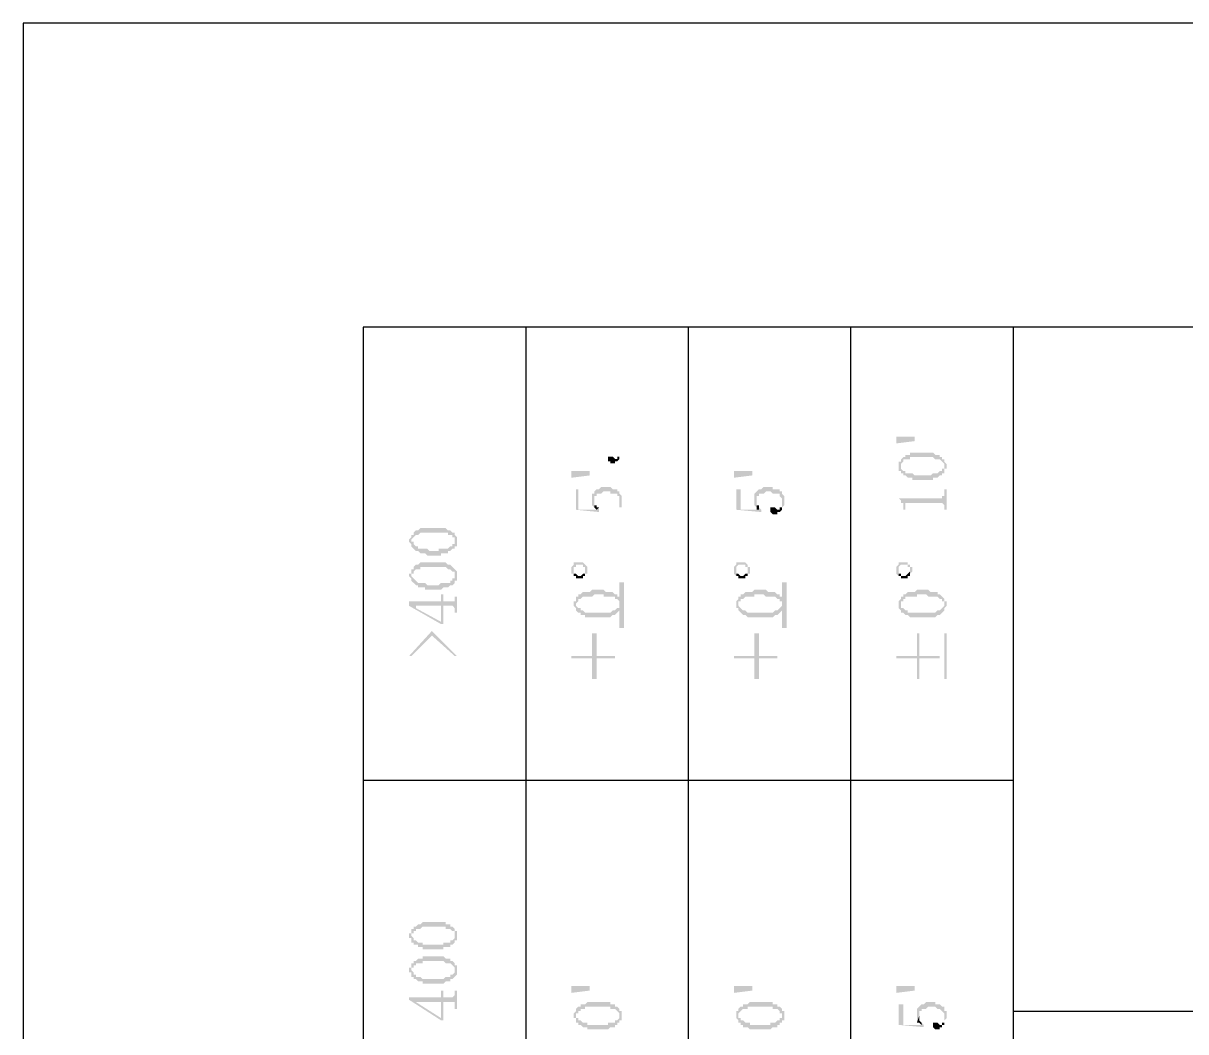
# Model space of a CAD drawing. Header units: inches. Extents: x 3613 to 8393, y -2205 to -794.
# Drawn here: x 3613.22 to 3636.15, y -1588.05 to -1568.14 of the extents above; entities that cross this region are included whole.
import ezdxf

# ---------------------------------------------------------------- set-up
doc = ezdxf.new("R2010")
doc.units = ezdxf.units.IN
doc.header["$MEASUREMENT"] = 0

msp = doc.modelspace()

# ---------------------------------------------------------------- hatches: boundary and pattern name
at = {"transparency": 33554559}
for points in [[(3630.443, -1576.301), (3630.804, -1576.301), (3630.804, -1576.391), (3630.443, -1576.436)], [(3624.757, -1576.741), (3624.757, -1576.787), (3624.802, -1576.787), (3624.802, -1576.832), (3624.892, -1576.832), (3624.892, -1576.787), (3624.937, -1576.787), (3624.982, -1576.741), (3624.982, -1576.561), (3624.982, -1576.651), (3624.982, -1576.696), (3624.937, -1576.696), (3624.937, -1576.741), (3624.892, -1576.741), (3624.847, -1576.696), (3624.757, -1576.696)], [(3630.489, -1576.887), (3630.489, -1576.933), (3630.489, -1576.978), (3630.534, -1576.978), (3630.534, -1577.023), (3630.534, -1576.887), (3630.534, -1576.842), (3630.534, -1576.842), (3630.579, -1576.797), (3630.579, -1576.752), (3630.714, -1576.752), (3630.714, -1576.707), (3631.166, -1576.707), (3631.211, -1576.752), (3631.301, -1576.752), (3631.346, -1576.797), (3631.346, -1576.797), (3631.391, -1576.842), (3631.391, -1576.887), (3631.391, -1576.752), (3631.346, -1576.752), (3631.346, -1576.707), (3631.301, -1576.707), (3631.301, -1576.662), (3631.211, -1576.662), (3631.166, -1576.617), (3630.714, -1576.617), (3630.714, -1576.662), (3630.624, -1576.662), (3630.624, -1576.707), (3630.579, -1576.707), (3630.534, -1576.752), (3630.534, -1576.797), (3630.489, -1576.797), (3630.489, -1576.842), (3630.489, -1576.842)], [(3630.534, -1577.023), (3630.579, -1577.023), (3630.579, -1577.068), (3630.624, -1577.068), (3630.669, -1577.113), (3630.759, -1577.113), (3630.759, -1577.158), (3631.166, -1577.158), (3631.166, -1577.113), (3631.256, -1577.113), (3631.301, -1577.068), (3631.346, -1577.068), (3631.346, -1577.023), (3631.391, -1577.023), (3631.391, -1576.978), (3631.391, -1576.933), (3631.436, -1576.933), (3631.436, -1576.887), (3631.436, -1576.842), (3631.436, -1576.842), (3631.391, -1576.797), (3631.391, -1576.752), (3631.391, -1576.887), (3631.391, -1576.933), (3631.346, -1576.933), (3631.346, -1576.978), (3631.301, -1576.978), (3631.256, -1577.023), (3631.166, -1577.023), (3631.12, -1577.068), (3630.804, -1577.068), (3630.759, -1577.023), (3630.624, -1577.023), (3630.624, -1576.978), (3630.579, -1576.978), (3630.534, -1576.933), (3630.534, -1576.887), (3630.534, -1576.887)], [(3624.035, -1576.978), (3624.396, -1576.978), (3624.396, -1577.068), (3624.035, -1577.113)], [(3627.239, -1576.978), (3627.6, -1576.978), (3627.6, -1577.068), (3627.239, -1577.113)], [(3624.125, -1577.339), (3624.125, -1577.745), (3624.576, -1577.79), (3624.576, -1577.745), (3624.576, -1577.7), (3624.531, -1577.745), (3624.17, -1577.745), (3624.17, -1577.339)], [(3624.441, -1577.519), (3624.441, -1577.61), (3624.441, -1577.655), (3624.441, -1577.655), (3624.486, -1577.7), (3624.486, -1577.564), (3624.486, -1577.474), (3624.531, -1577.474), (3624.531, -1577.429), (3624.621, -1577.429), (3624.667, -1577.384), (3624.802, -1577.384), (3624.802, -1577.429), (3624.937, -1577.429), (3624.937, -1577.474), (3624.982, -1577.474), (3624.982, -1577.519), (3624.982, -1577.564), (3624.982, -1577.7), (3625.028, -1577.7), (3625.028, -1577.655), (3625.028, -1577.564), (3625.028, -1577.519), (3625.028, -1577.474), (3624.982, -1577.429), (3624.982, -1577.384), (3624.937, -1577.384), (3624.937, -1577.339), (3624.847, -1577.339), (3624.802, -1577.294), (3624.621, -1577.294), (3624.576, -1577.339), (3624.531, -1577.339), (3624.486, -1577.384), (3624.486, -1577.429), (3624.441, -1577.429), (3624.441, -1577.474)], [(3627.284, -1577.339), (3627.284, -1577.745), (3627.781, -1577.79), (3627.781, -1577.745), (3627.781, -1577.745), (3627.735, -1577.7), (3627.735, -1577.745), (3627.374, -1577.745), (3627.374, -1577.339)], [(3627.645, -1577.519), (3627.645, -1577.61), (3627.645, -1577.655), (3627.645, -1577.655), (3627.69, -1577.7), (3627.69, -1577.564), (3627.69, -1577.474), (3627.735, -1577.474), (3627.735, -1577.429), (3627.826, -1577.429), (3627.871, -1577.384), (3627.961, -1577.384), (3628.006, -1577.429), (3628.142, -1577.429), (3628.142, -1577.474), (3628.142, -1577.474), (3628.187, -1577.519), (3628.187, -1577.564), (3628.187, -1577.7), (3628.187, -1577.7), (3628.232, -1577.655), (3628.232, -1577.564), (3628.232, -1577.519), (3628.232, -1577.474), (3628.187, -1577.429), (3628.187, -1577.384), (3628.142, -1577.384), (3628.142, -1577.339), (3628.006, -1577.339), (3628.006, -1577.294), (3627.826, -1577.294), (3627.781, -1577.339), (3627.735, -1577.339), (3627.69, -1577.384), (3627.69, -1577.384), (3627.645, -1577.429), (3627.645, -1577.474)], [(3630.489, -1577.519), (3630.489, -1577.519), (3630.534, -1577.564), (3630.534, -1577.61), (3630.579, -1577.61), (3630.579, -1577.655), (3630.579, -1577.745), (3630.624, -1577.745), (3630.624, -1577.655), (3630.624, -1577.61), (3631.346, -1577.61), (3631.391, -1577.655), (3631.391, -1577.745), (3631.436, -1577.745), (3631.436, -1577.339), (3631.391, -1577.339), (3631.391, -1577.429), (3631.391, -1577.474), (3631.346, -1577.474), (3631.346, -1577.519), (3631.301, -1577.519)], [(3624.486, -1577.7), (3624.486, -1577.7), (3624.531, -1577.745), (3624.531, -1577.745), (3624.576, -1577.7), (3624.531, -1577.7), (3624.531, -1577.655), (3624.486, -1577.655), (3624.486, -1577.61), (3624.486, -1577.564)], [(3627.69, -1577.7), (3627.69, -1577.745), (3627.735, -1577.745), (3627.735, -1577.7), (3627.735, -1577.655), (3627.69, -1577.655), (3627.69, -1577.61), (3627.69, -1577.564)], [(3627.961, -1577.745), (3627.961, -1577.79), (3627.961, -1577.79), (3628.006, -1577.835), (3628.097, -1577.835), (3628.097, -1577.79), (3628.142, -1577.79), (3628.187, -1577.745), (3628.187, -1577.564), (3628.187, -1577.655), (3628.187, -1577.7), (3628.142, -1577.7), (3628.142, -1577.745), (3628.097, -1577.745), (3628.051, -1577.7), (3627.961, -1577.7)], [(3620.83, -1578.377), (3620.83, -1578.377), (3620.875, -1578.422), (3620.875, -1578.467), (3620.875, -1578.332), (3620.875, -1578.332), (3620.921, -1578.287), (3620.921, -1578.287), (3620.966, -1578.241), (3621.011, -1578.241), (3621.056, -1578.196), (3621.598, -1578.196), (3621.598, -1578.241), (3621.688, -1578.241), (3621.688, -1578.287), (3621.733, -1578.287), (3621.733, -1578.332), (3621.733, -1578.377), (3621.733, -1578.196), (3621.688, -1578.196), (3621.643, -1578.151), (3621.598, -1578.151), (3621.552, -1578.106), (3621.056, -1578.106), (3621.011, -1578.151), (3620.966, -1578.151), (3620.921, -1578.196), (3620.921, -1578.241), (3620.875, -1578.241), (3620.875, -1578.287), (3620.875, -1578.287), (3620.83, -1578.332)], [(3620.875, -1578.467), (3620.921, -1578.512), (3620.921, -1578.512), (3620.966, -1578.557), (3621.011, -1578.557), (3621.056, -1578.602), (3621.146, -1578.602), (3621.191, -1578.648), (3621.462, -1578.648), (3621.462, -1578.602), (3621.598, -1578.602), (3621.598, -1578.557), (3621.643, -1578.557), (3621.688, -1578.512), (3621.733, -1578.512), (3621.733, -1578.467), (3621.778, -1578.467), (3621.778, -1578.422), (3621.778, -1578.377), (3621.778, -1578.332), (3621.778, -1578.287), (3621.778, -1578.287), (3621.733, -1578.241), (3621.733, -1578.377), (3621.733, -1578.422), (3621.688, -1578.422), (3621.688, -1578.467), (3621.643, -1578.467), (3621.598, -1578.512), (3621.417, -1578.512), (3621.417, -1578.557), (3621.236, -1578.557), (3621.191, -1578.512), (3621.011, -1578.512), (3621.011, -1578.467), (3620.966, -1578.467), (3620.921, -1578.422), (3620.921, -1578.377), (3620.875, -1578.377)], [(3620.83, -1579.054), (3620.83, -1579.054), (3620.875, -1579.099), (3620.875, -1579.144), (3620.875, -1579.054), (3620.875, -1579.009), (3620.921, -1579.009), (3620.921, -1578.964), (3620.921, -1578.964), (3620.966, -1578.918), (3621.056, -1578.918), (3621.056, -1578.873), (3621.552, -1578.873), (3621.598, -1578.918), (3621.643, -1578.918), (3621.688, -1578.964), (3621.733, -1578.964), (3621.733, -1579.009), (3621.733, -1579.054), (3621.733, -1578.918), (3621.733, -1578.918), (3621.688, -1578.873), (3621.688, -1578.873), (3621.643, -1578.828), (3621.598, -1578.828), (3621.552, -1578.783), (3621.056, -1578.783), (3621.011, -1578.828), (3620.966, -1578.828), (3620.921, -1578.873), (3620.921, -1578.918), (3620.875, -1578.918), (3620.875, -1578.964), (3620.875, -1579.009), (3620.83, -1579.009)], [(3624.035, -1578.918), (3624.035, -1578.964), (3624.035, -1579.009), (3624.08, -1579.009), (3624.08, -1579.054), (3624.08, -1578.918), (3624.08, -1578.873), (3624.125, -1578.873), (3624.125, -1578.828), (3624.26, -1578.828), (3624.26, -1578.873), (3624.305, -1578.873), (3624.305, -1579.054), (3624.305, -1579.009), (3624.351, -1579.009), (3624.351, -1578.964), (3624.351, -1578.918), (3624.351, -1578.873), (3624.351, -1578.873), (3624.305, -1578.828), (3624.305, -1578.828), (3624.26, -1578.783), (3624.08, -1578.783), (3624.08, -1578.828), (3624.08, -1578.828), (3624.035, -1578.873), (3624.035, -1578.873)], [(3627.239, -1578.918), (3627.239, -1578.964), (3627.239, -1579.009), (3627.239, -1579.009), (3627.284, -1579.054), (3627.284, -1578.918), (3627.284, -1578.873), (3627.284, -1578.873), (3627.329, -1578.828), (3627.465, -1578.828), (3627.465, -1578.873), (3627.51, -1578.873), (3627.51, -1579.054), (3627.51, -1579.009), (3627.555, -1579.009), (3627.555, -1578.964), (3627.555, -1578.918), (3627.555, -1578.873), (3627.51, -1578.873), (3627.51, -1578.828), (3627.51, -1578.828), (3627.465, -1578.783), (3627.284, -1578.783), (3627.284, -1578.828), (3627.284, -1578.828), (3627.239, -1578.873), (3627.239, -1578.873)], [(3630.443, -1578.918), (3630.443, -1578.964), (3630.443, -1579.009), (3630.443, -1579.009), (3630.489, -1579.054), (3630.489, -1578.918), (3630.489, -1578.873), (3630.489, -1578.873), (3630.534, -1578.828), (3630.669, -1578.828), (3630.669, -1578.873), (3630.714, -1578.873), (3630.714, -1579.054), (3630.714, -1579.009), (3630.714, -1579.009), (3630.759, -1578.964), (3630.759, -1578.918), (3630.759, -1578.873), (3630.714, -1578.873), (3630.714, -1578.828), (3630.669, -1578.828), (3630.669, -1578.783), (3630.489, -1578.783), (3630.489, -1578.828), (3630.489, -1578.828), (3630.443, -1578.873), (3630.443, -1578.873)], [(3620.875, -1579.144), (3620.921, -1579.189), (3620.921, -1579.189), (3620.966, -1579.234), (3621.011, -1579.234), (3621.011, -1579.279), (3621.146, -1579.279), (3621.146, -1579.325), (3621.462, -1579.325), (3621.507, -1579.279), (3621.598, -1579.279), (3621.643, -1579.234), (3621.688, -1579.234), (3621.733, -1579.189), (3621.733, -1579.144), (3621.778, -1579.144), (3621.778, -1579.099), (3621.778, -1579.054), (3621.778, -1579.009), (3621.778, -1578.964), (3621.778, -1578.964), (3621.733, -1578.918), (3621.733, -1579.054), (3621.733, -1579.099), (3621.688, -1579.099), (3621.688, -1579.144), (3621.643, -1579.144), (3621.643, -1579.189), (3621.462, -1579.189), (3621.417, -1579.234), (3621.191, -1579.234), (3621.146, -1579.189), (3621.011, -1579.189), (3620.966, -1579.144), (3620.966, -1579.144), (3620.921, -1579.099), (3620.921, -1579.099), (3620.875, -1579.054), (3620.875, -1579.054)], [(3624.08, -1579.054), (3624.125, -1579.054), (3624.125, -1579.099), (3624.26, -1579.099), (3624.26, -1579.054), (3624.305, -1579.054), (3624.305, -1578.918), (3624.305, -1578.964), (3624.305, -1579.009), (3624.26, -1579.009), (3624.215, -1579.054), (3624.17, -1579.054), (3624.125, -1579.009), (3624.08, -1579.009), (3624.08, -1578.918), (3624.08, -1578.918)], [(3627.284, -1579.054), (3627.329, -1579.054), (3627.329, -1579.099), (3627.465, -1579.099), (3627.465, -1579.054), (3627.51, -1579.054), (3627.51, -1578.918), (3627.51, -1578.964), (3627.51, -1579.009), (3627.465, -1579.009), (3627.42, -1579.054), (3627.374, -1579.054), (3627.329, -1579.009), (3627.284, -1579.009), (3627.284, -1578.918), (3627.284, -1578.918)], [(3630.489, -1579.054), (3630.534, -1579.054), (3630.534, -1579.099), (3630.669, -1579.099), (3630.669, -1579.054), (3630.714, -1579.054), (3630.714, -1578.918), (3630.714, -1578.964), (3630.714, -1578.964), (3630.669, -1579.009), (3630.669, -1579.009), (3630.624, -1579.054), (3630.534, -1579.054), (3630.534, -1579.009), (3630.489, -1579.009), (3630.489, -1578.918), (3630.489, -1578.918)], [(3625.073, -1580.081), (3625.073, -1579.179), (3624.982, -1579.179), (3624.982, -1580.081)], [(3628.277, -1580.081), (3628.277, -1579.179), (3628.187, -1579.179), (3628.187, -1580.081)], [(3620.83, -1579.55), (3620.83, -1579.64), (3621.462, -1580.002), (3621.507, -1580.002), (3621.507, -1579.64), (3621.688, -1579.64), (3621.733, -1579.686), (3621.733, -1579.776), (3621.778, -1579.776), (3621.778, -1579.46), (3621.733, -1579.46), (3621.733, -1579.505), (3621.733, -1579.55), (3621.507, -1579.55), (3621.507, -1579.415), (3621.462, -1579.415), (3621.462, -1579.956), (3620.966, -1579.686), (3620.966, -1579.64)], [(3624.08, -1579.595), (3624.08, -1579.64), (3624.08, -1579.64), (3624.125, -1579.686), (3624.125, -1579.731), (3624.125, -1579.595), (3624.125, -1579.595), (3624.17, -1579.55), (3624.17, -1579.505), (3624.215, -1579.505), (3624.26, -1579.46), (3624.441, -1579.46), (3624.486, -1579.415), (3624.667, -1579.415), (3624.667, -1579.46), (3624.892, -1579.46), (3624.892, -1579.505), (3624.937, -1579.505), (3624.982, -1579.55), (3624.982, -1579.595), (3624.982, -1579.46), (3624.937, -1579.46), (3624.937, -1579.415), (3624.892, -1579.415), (3624.847, -1579.37), (3624.712, -1579.37), (3624.667, -1579.325), (3624.441, -1579.325), (3624.396, -1579.37), (3624.26, -1579.37), (3624.215, -1579.415), (3624.17, -1579.415), (3624.17, -1579.46), (3624.125, -1579.46), (3624.125, -1579.505), (3624.125, -1579.55), (3624.08, -1579.55)], [(3624.125, -1579.731), (3624.17, -1579.776), (3624.215, -1579.776), (3624.215, -1579.821), (3624.305, -1579.821), (3624.305, -1579.866), (3624.802, -1579.866), (3624.847, -1579.821), (3624.892, -1579.821), (3624.937, -1579.776), (3624.937, -1579.776), (3624.982, -1579.731), (3624.982, -1579.686), (3625.028, -1579.686), (3625.028, -1579.64), (3625.028, -1579.595), (3625.028, -1579.55), (3625.028, -1579.55), (3624.982, -1579.505), (3624.982, -1579.64), (3624.982, -1579.686), (3624.937, -1579.686), (3624.892, -1579.731), (3624.847, -1579.731), (3624.802, -1579.776), (3624.305, -1579.776), (3624.26, -1579.731), (3624.215, -1579.731), (3624.215, -1579.686), (3624.17, -1579.686), (3624.125, -1579.64), (3624.125, -1579.595)], [(3627.284, -1579.595), (3627.284, -1579.64), (3627.284, -1579.686), (3627.329, -1579.686), (3627.329, -1579.731), (3627.329, -1579.595), (3627.329, -1579.55), (3627.374, -1579.55), (3627.374, -1579.505), (3627.42, -1579.505), (3627.465, -1579.46), (3627.645, -1579.46), (3627.645, -1579.415), (3627.826, -1579.415), (3627.871, -1579.46), (3628.051, -1579.46), (3628.097, -1579.505), (3628.142, -1579.505), (3628.142, -1579.55), (3628.187, -1579.55), (3628.187, -1579.595), (3628.187, -1579.46), (3628.142, -1579.46), (3628.142, -1579.415), (3628.097, -1579.415), (3628.051, -1579.37), (3627.916, -1579.37), (3627.871, -1579.325), (3627.645, -1579.325), (3627.6, -1579.37), (3627.465, -1579.37), (3627.42, -1579.415), (3627.374, -1579.415), (3627.374, -1579.46), (3627.329, -1579.46), (3627.329, -1579.505), (3627.329, -1579.505), (3627.284, -1579.55)], [(3627.329, -1579.731), (3627.374, -1579.776), (3627.374, -1579.776), (3627.42, -1579.821), (3627.465, -1579.821), (3627.51, -1579.866), (3628.006, -1579.866), (3628.051, -1579.821), (3628.097, -1579.821), (3628.142, -1579.776), (3628.142, -1579.776), (3628.187, -1579.731), (3628.187, -1579.686), (3628.232, -1579.686), (3628.232, -1579.64), (3628.232, -1579.595), (3628.232, -1579.55), (3628.232, -1579.55), (3628.187, -1579.505), (3628.187, -1579.64), (3628.187, -1579.64), (3628.142, -1579.686), (3628.142, -1579.686), (3628.097, -1579.731), (3628.051, -1579.731), (3628.006, -1579.776), (3627.51, -1579.776), (3627.465, -1579.731), (3627.42, -1579.731), (3627.374, -1579.686), (3627.374, -1579.686), (3627.329, -1579.64), (3627.329, -1579.595)], [(3630.489, -1579.595), (3630.489, -1579.64), (3630.489, -1579.686), (3630.489, -1579.686), (3630.534, -1579.731), (3630.534, -1579.595), (3630.534, -1579.55), (3630.579, -1579.55), (3630.579, -1579.505), (3630.624, -1579.505), (3630.624, -1579.46), (3630.85, -1579.46), (3630.85, -1579.415), (3631.03, -1579.415), (3631.075, -1579.46), (3631.256, -1579.46), (3631.301, -1579.505), (3631.346, -1579.505), (3631.346, -1579.55), (3631.391, -1579.55), (3631.391, -1579.595), (3631.391, -1579.505), (3631.346, -1579.46), (3631.346, -1579.46), (3631.301, -1579.415), (3631.256, -1579.415), (3631.256, -1579.37), (3631.12, -1579.37), (3631.075, -1579.325), (3630.85, -1579.325), (3630.804, -1579.37), (3630.669, -1579.37), (3630.624, -1579.415), (3630.579, -1579.415), (3630.579, -1579.46), (3630.534, -1579.46), (3630.534, -1579.505), (3630.534, -1579.505), (3630.489, -1579.55)], [(3630.534, -1579.731), (3630.534, -1579.776), (3630.579, -1579.776), (3630.624, -1579.821), (3630.669, -1579.821), (3630.714, -1579.866), (3631.211, -1579.866), (3631.256, -1579.821), (3631.301, -1579.821), (3631.346, -1579.776), (3631.346, -1579.776), (3631.391, -1579.731), (3631.391, -1579.686), (3631.391, -1579.686), (3631.436, -1579.64), (3631.436, -1579.595), (3631.436, -1579.55), (3631.391, -1579.55), (3631.391, -1579.505), (3631.391, -1579.64), (3631.391, -1579.64), (3631.346, -1579.686), (3631.346, -1579.686), (3631.301, -1579.731), (3631.256, -1579.731), (3631.211, -1579.776), (3630.669, -1579.776), (3630.669, -1579.731), (3630.624, -1579.731), (3630.579, -1579.686), (3630.534, -1579.686), (3630.534, -1579.64), (3630.534, -1579.595)], [(3620.83, -1579.55), (3620.966, -1579.64), (3621.462, -1579.64), (3621.462, -1579.956), (3621.462, -1579.55)], [(3620.83, -1580.633), (3620.875, -1580.633), (3621.282, -1580.227), (3621.733, -1580.633), (3621.778, -1580.633), (3621.282, -1580.137)], [(3624.035, -1580.633), (3624.035, -1580.679), (3624.441, -1580.679), (3624.441, -1581.085), (3624.531, -1581.085), (3624.531, -1580.679), (3624.892, -1580.679), (3624.892, -1580.633), (3624.531, -1580.633), (3624.531, -1580.182), (3624.441, -1580.182), (3624.441, -1580.633)], [(3627.239, -1580.633), (3627.239, -1580.679), (3627.645, -1580.679), (3627.645, -1581.085), (3627.735, -1581.085), (3627.735, -1580.679), (3628.097, -1580.679), (3628.097, -1580.633), (3627.735, -1580.633), (3627.735, -1580.182), (3627.645, -1580.182), (3627.645, -1580.633)], [(3630.443, -1580.633), (3630.443, -1580.679), (3630.85, -1580.679), (3630.85, -1581.085), (3630.895, -1581.085), (3630.895, -1580.679), (3631.301, -1580.679), (3631.301, -1580.633), (3630.895, -1580.633), (3630.895, -1580.182), (3630.85, -1580.182), (3630.85, -1580.633)], [(3631.436, -1581.085), (3631.436, -1580.182), (3631.391, -1580.182), (3631.391, -1581.085)], [(3620.83, -1586.151), (3620.83, -1586.196), (3620.875, -1586.196), (3620.875, -1586.241), (3620.875, -1586.286), (3620.875, -1586.151), (3620.875, -1586.106), (3620.921, -1586.106), (3620.921, -1586.061), (3620.966, -1586.061), (3620.966, -1586.016), (3621.056, -1586.016), (3621.101, -1585.97), (3621.552, -1585.97), (3621.552, -1586.016), (3621.643, -1586.016), (3621.688, -1586.061), (3621.733, -1586.061), (3621.733, -1586.106), (3621.733, -1586.151), (3621.733, -1586.016), (3621.733, -1586.016), (3621.688, -1585.97), (3621.643, -1585.97), (3621.643, -1585.925), (3621.552, -1585.925), (3621.552, -1585.88), (3621.101, -1585.88), (3621.056, -1585.925), (3621.011, -1585.925), (3620.966, -1585.97), (3620.921, -1585.97), (3620.921, -1586.016), (3620.875, -1586.016), (3620.875, -1586.061), (3620.875, -1586.106), (3620.83, -1586.106)], [(3620.875, -1586.286), (3620.921, -1586.286), (3620.921, -1586.331), (3621.011, -1586.331), (3621.011, -1586.377), (3621.101, -1586.377), (3621.101, -1586.422), (3621.507, -1586.422), (3621.507, -1586.377), (3621.643, -1586.377), (3621.643, -1586.331), (3621.688, -1586.331), (3621.733, -1586.286), (3621.733, -1586.241), (3621.778, -1586.241), (3621.778, -1586.196), (3621.778, -1586.151), (3621.778, -1586.106), (3621.778, -1586.061), (3621.733, -1586.061), (3621.733, -1586.016), (3621.733, -1586.151), (3621.733, -1586.196), (3621.733, -1586.196), (3621.688, -1586.241), (3621.643, -1586.241), (3621.643, -1586.286), (3621.507, -1586.286), (3621.507, -1586.331), (3621.101, -1586.331), (3621.101, -1586.286), (3621.011, -1586.286), (3620.966, -1586.241), (3620.921, -1586.241), (3620.921, -1586.196), (3620.921, -1586.196), (3620.875, -1586.151), (3620.875, -1586.151)], [(3620.83, -1586.828), (3620.83, -1586.873), (3620.875, -1586.873), (3620.875, -1586.918), (3620.875, -1586.963), (3620.875, -1586.828), (3620.875, -1586.783), (3620.921, -1586.783), (3620.921, -1586.738), (3620.966, -1586.738), (3620.966, -1586.693), (3621.101, -1586.693), (3621.101, -1586.647), (3621.507, -1586.647), (3621.552, -1586.693), (3621.643, -1586.693), (3621.688, -1586.738), (3621.688, -1586.738), (3621.733, -1586.783), (3621.733, -1586.828), (3621.733, -1586.693), (3621.733, -1586.693), (3621.688, -1586.647), (3621.643, -1586.647), (3621.643, -1586.602), (3621.552, -1586.602), (3621.507, -1586.557), (3621.101, -1586.557), (3621.101, -1586.602), (3621.011, -1586.602), (3620.966, -1586.647), (3620.921, -1586.647), (3620.921, -1586.693), (3620.875, -1586.693), (3620.875, -1586.738), (3620.875, -1586.783), (3620.83, -1586.783)], [(3620.875, -1586.963), (3620.921, -1586.963), (3620.921, -1587.008), (3620.966, -1587.008), (3621.011, -1587.054), (3621.101, -1587.054), (3621.101, -1587.099), (3621.507, -1587.099), (3621.552, -1587.054), (3621.643, -1587.054), (3621.643, -1587.008), (3621.688, -1587.008), (3621.733, -1586.963), (3621.733, -1586.963), (3621.778, -1586.918), (3621.778, -1586.873), (3621.778, -1586.828), (3621.778, -1586.783), (3621.778, -1586.738), (3621.733, -1586.738), (3621.733, -1586.693), (3621.733, -1586.828), (3621.733, -1586.873), (3621.733, -1586.873), (3621.688, -1586.918), (3621.643, -1586.918), (3621.643, -1586.963), (3621.552, -1586.963), (3621.507, -1587.008), (3621.101, -1587.008), (3621.056, -1586.963), (3620.966, -1586.963), (3620.966, -1586.918), (3620.921, -1586.918), (3620.921, -1586.873), (3620.921, -1586.873), (3620.875, -1586.828), (3620.875, -1586.828)], [(3620.83, -1587.37), (3620.83, -1587.415), (3621.462, -1587.821), (3621.507, -1587.821), (3621.507, -1587.46), (3621.733, -1587.46), (3621.733, -1587.505), (3621.733, -1587.595), (3621.778, -1587.595), (3621.778, -1587.234), (3621.733, -1587.234), (3621.733, -1587.279), (3621.733, -1587.324), (3621.733, -1587.324), (3621.688, -1587.37), (3621.507, -1587.37), (3621.507, -1587.234), (3621.462, -1587.234), (3621.462, -1587.776), (3620.966, -1587.46), (3620.966, -1587.46)], [(3624.035, -1587.144), (3624.396, -1587.144), (3624.396, -1587.234), (3624.035, -1587.279)], [(3627.239, -1587.144), (3627.6, -1587.144), (3627.6, -1587.234), (3627.239, -1587.279)], [(3630.443, -1587.144), (3630.804, -1587.144), (3630.804, -1587.234), (3630.443, -1587.279)], [(3620.83, -1587.37), (3620.966, -1587.46), (3621.462, -1587.46), (3621.462, -1587.776), (3621.462, -1587.37)], [(3624.08, -1587.731), (3624.08, -1587.776), (3624.125, -1587.776), (3624.125, -1587.821), (3624.125, -1587.866), (3624.125, -1587.731), (3624.125, -1587.685), (3624.17, -1587.685), (3624.17, -1587.64), (3624.215, -1587.64), (3624.215, -1587.595), (3624.305, -1587.595), (3624.305, -1587.55), (3624.802, -1587.55), (3624.802, -1587.595), (3624.892, -1587.595), (3624.937, -1587.64), (3624.937, -1587.64), (3624.982, -1587.685), (3624.982, -1587.731), (3624.982, -1587.595), (3624.982, -1587.595), (3624.937, -1587.55), (3624.892, -1587.55), (3624.892, -1587.505), (3624.802, -1587.505), (3624.802, -1587.46), (3624.351, -1587.46), (3624.305, -1587.505), (3624.215, -1587.505), (3624.215, -1587.55), (3624.17, -1587.55), (3624.125, -1587.595), (3624.125, -1587.64), (3624.125, -1587.64), (3624.08, -1587.685), (3624.08, -1587.685)], [(3627.284, -1587.731), (3627.284, -1587.776), (3627.284, -1587.776), (3627.329, -1587.821), (3627.329, -1587.866), (3627.329, -1587.731), (3627.329, -1587.685), (3627.329, -1587.685), (3627.374, -1587.64), (3627.374, -1587.64), (3627.42, -1587.595), (3627.51, -1587.595), (3627.51, -1587.55), (3628.006, -1587.55), (3628.006, -1587.595), (3628.097, -1587.595), (3628.142, -1587.64), (3628.142, -1587.685), (3628.187, -1587.685), (3628.187, -1587.731), (3628.187, -1587.595), (3628.187, -1587.595), (3628.142, -1587.55), (3628.097, -1587.55), (3628.097, -1587.505), (3628.006, -1587.505), (3628.006, -1587.46), (3627.555, -1587.46), (3627.51, -1587.505), (3627.42, -1587.505), (3627.42, -1587.55), (3627.374, -1587.55), (3627.329, -1587.595), (3627.329, -1587.64), (3627.284, -1587.64), (3627.284, -1587.685), (3627.284, -1587.685)], [(3630.489, -1587.505), (3630.489, -1587.911), (3630.985, -1587.956), (3630.985, -1587.911), (3630.985, -1587.911), (3630.94, -1587.866), (3630.94, -1587.911), (3630.579, -1587.911), (3630.579, -1587.505)], [(3630.85, -1587.685), (3630.85, -1587.731), (3630.85, -1587.821), (3630.85, -1587.866), (3630.895, -1587.731), (3630.895, -1587.64), (3630.94, -1587.64), (3630.94, -1587.595), (3631.03, -1587.595), (3631.075, -1587.55), (3631.211, -1587.55), (3631.256, -1587.595), (3631.301, -1587.595), (3631.346, -1587.64), (3631.346, -1587.64), (3631.391, -1587.685), (3631.391, -1587.731), (3631.391, -1587.866), (3631.391, -1587.821), (3631.436, -1587.776), (3631.436, -1587.731), (3631.436, -1587.64), (3631.391, -1587.64), (3631.391, -1587.595), (3631.391, -1587.55), (3631.346, -1587.55), (3631.301, -1587.505), (3631.211, -1587.505), (3631.211, -1587.46), (3631.03, -1587.46), (3630.985, -1587.505), (3630.94, -1587.505), (3630.895, -1587.55), (3630.895, -1587.55), (3630.85, -1587.595), (3630.85, -1587.64)], [(3624.125, -1587.866), (3624.17, -1587.866), (3624.17, -1587.911), (3624.215, -1587.911), (3624.26, -1587.956), (3624.351, -1587.956), (3624.351, -1588.001), (3624.757, -1588.001), (3624.802, -1587.956), (3624.892, -1587.956), (3624.892, -1587.911), (3624.937, -1587.911), (3624.937, -1587.866), (3624.982, -1587.866), (3624.982, -1587.821), (3625.028, -1587.821), (3625.028, -1587.731), (3625.028, -1587.685), (3625.028, -1587.64), (3624.982, -1587.64), (3624.982, -1587.595), (3624.982, -1587.731), (3624.982, -1587.776), (3624.982, -1587.776), (3624.937, -1587.821), (3624.892, -1587.821), (3624.892, -1587.866), (3624.757, -1587.866), (3624.757, -1587.911), (3624.351, -1587.911), (3624.351, -1587.866), (3624.26, -1587.866), (3624.215, -1587.821), (3624.17, -1587.821), (3624.17, -1587.776), (3624.125, -1587.776), (3624.125, -1587.731), (3624.125, -1587.731)], [(3627.329, -1587.866), (3627.374, -1587.866), (3627.374, -1587.911), (3627.42, -1587.911), (3627.42, -1587.956), (3627.51, -1587.956), (3627.555, -1588.001), (3627.961, -1588.001), (3628.006, -1587.956), (3628.097, -1587.956), (3628.097, -1587.911), (3628.142, -1587.911), (3628.142, -1587.866), (3628.187, -1587.866), (3628.187, -1587.821), (3628.232, -1587.821), (3628.232, -1587.731), (3628.232, -1587.685), (3628.232, -1587.64), (3628.187, -1587.64), (3628.187, -1587.595), (3628.187, -1587.731), (3628.187, -1587.776), (3628.142, -1587.776), (3628.142, -1587.821), (3628.097, -1587.821), (3628.051, -1587.866), (3627.961, -1587.866), (3627.961, -1587.911), (3627.555, -1587.911), (3627.555, -1587.866), (3627.465, -1587.866), (3627.42, -1587.821), (3627.374, -1587.821), (3627.374, -1587.776), (3627.329, -1587.776), (3627.329, -1587.731), (3627.329, -1587.731)], [(3630.85, -1587.866), (3630.895, -1587.866), (3630.94, -1587.911), (3630.94, -1587.866), (3630.94, -1587.866), (3630.895, -1587.821), (3630.895, -1587.776), (3630.895, -1587.731)], [(3631.166, -1587.911), (3631.166, -1587.956), (3631.166, -1587.956), (3631.211, -1588.001), (3631.301, -1588.001), (3631.301, -1587.956), (3631.346, -1587.956), (3631.346, -1587.911), (3631.391, -1587.911), (3631.391, -1587.731), (3631.391, -1587.776), (3631.391, -1587.866), (3631.346, -1587.866), (3631.346, -1587.911), (3631.301, -1587.911), (3631.256, -1587.866), (3631.166, -1587.866)]]:
    msp.add_hatch(color=256, dxfattribs=at).paths.add_polyline_path(points)

# ---------------------------------------------------------------- linework, layer by layer
for p, q in [((4029.183, -1574.144), (3619.928, -1574.144)), ((3619.928, -1574.144), (3619.928, -1860.885)), ((3632.745, -1587.637), (4029.183, -1587.637))]:
    msp.add_line(p, q)
msp.add_lwpolyline([(4033.221, -1865.144), (4033.221, -1568.144), (3613.221, -1568.144), (3613.221, -1865.144)], close=True)
for points in [[(3623.132, -1574.144), (3623.132, -1648.058)], [(3626.336, -1574.144), (3626.336, -1648.058)], [(3629.541, -1574.144), (3629.541, -1648.058)], [(3632.745, -1574.144), (3632.745, -1860.885)], [(3619.928, -1583.082), (3632.745, -1583.082)]]:
    msp.add_lwpolyline(points)

doc.saveas('drawing.dxf')
